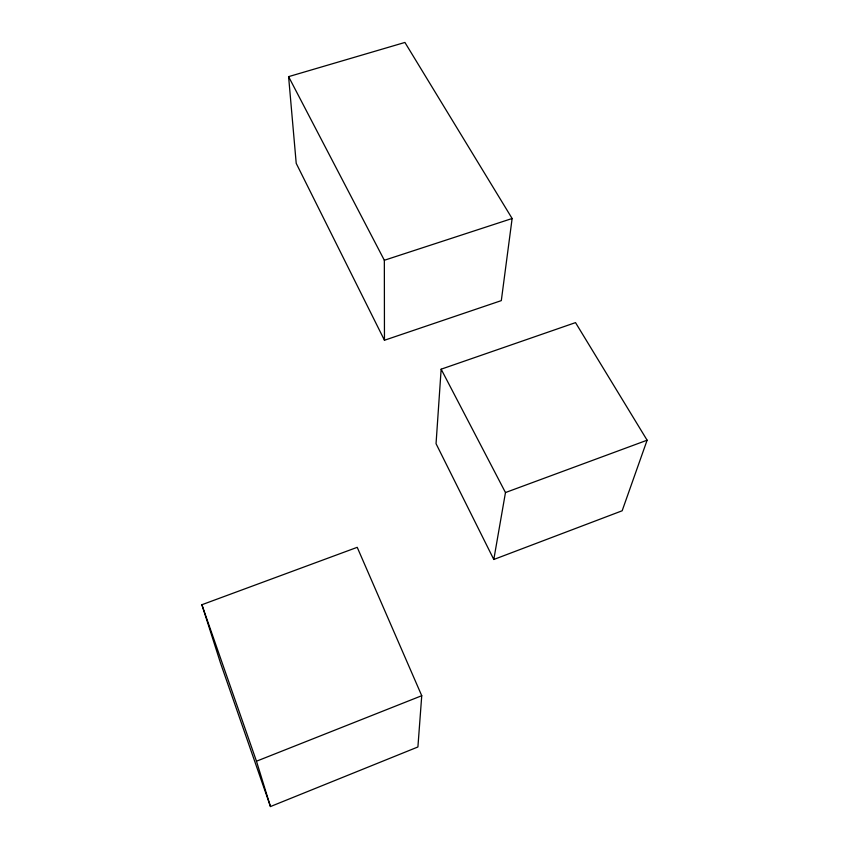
<?xml version="1.0" encoding="UTF-8"?>
<svg xmlns="http://www.w3.org/2000/svg" width="849" height="849" viewBox="0 0 849 849"><rect width="100%" height="100%" fill="white"/><g stroke="black" fill="none" stroke-linecap="round" stroke-linejoin="round"><path stroke-width="1.27" d="M441.151 369.188L436.046 443.677L493.8 559.48L622.158 510.78L647.118 440.207L575.516 322.62L441.151 369.188L505.473 492.547L493.8 559.48M421.741 695.713L417.91 746.971L270.46 806.55L220.549 663.143L201.882 604.732L357.227 547.329L421.741 695.713L256.472 761.213L270.46 806.55M512.127 218.511L501.313 300.62L384.459 340.247L296.216 163.348L288.596 76.643L404.92 42.45L512.127 218.511L384.342 260.261L384.459 340.247M505.473 492.547L647.118 440.207M288.596 76.643L384.342 260.261M201.882 604.732L256.472 761.213"/></g></svg>
